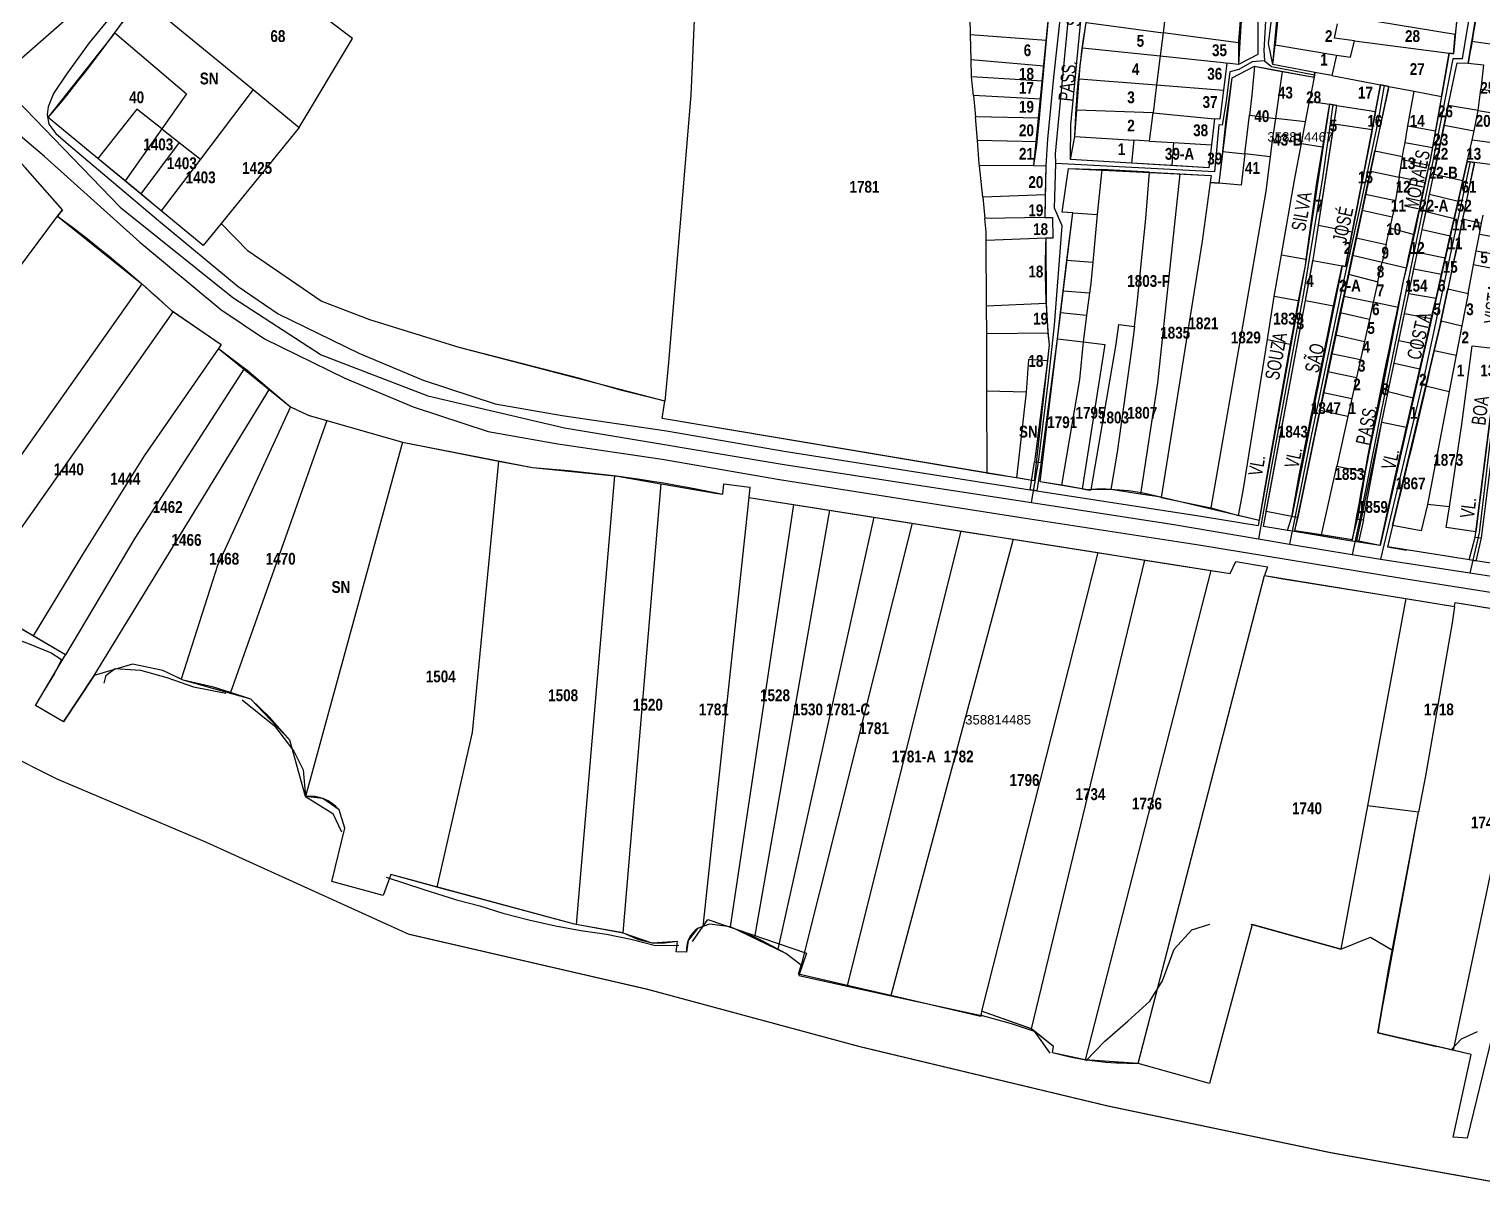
# Model space of a CAD drawing. Extents: x 199665 to 201826, y 4836581 to 4838476.
# Drawn here: x 200700.2 to 201009, y 4836650.4 to 4836898.7 of the extents above; entities that cross this region are included whole.
import ezdxf
from ezdxf.enums import TextEntityAlignment as Align

# ---------------------------------------------------------------- set-up
doc = ezdxf.new("R2010")
doc.units = 0
doc.header["$LTSCALE"] = 1.5
doc.header["$MEASUREMENT"] = 0
for name, color, linetype in [('CD-MALHA-LOTES', 40, 'CONTINUOUS'), ('CD_TXT_QUADRA', 7, 'CONTINUOUS'), ('HD-CURSO-PERENE', 170, 'CONTINUOUS'), ('LM-LIM-SETOR-FISCAL', 7, 'CONTINUOUS'), ('RU-QUADRAS', 6, 'CONTINUOUS'), ('SV-EIXO-RUA-N-PAV', 6, 'CONTINUOUS'), ('SV-EIXO-RUA-PAV', 20, 'CONTINUOUS'), ('SV-ESTIVAS', 7, 'CONTINUOUS'), ('SV-RUA-NAO-PAV-S-GUIA-C-GUIA', 7, 'CONTINUOUS'), ('SV-RUA-PAVIM-S-GUIA-C-GUIA', 7, 'CONTINUOUS'), ('SV-TXT-RUA-N-PAV-S-GUIA-C-GUIA', 7, 'CONTINUOUS'), ('Th_NmrPort', 1, 'CONTINUOUS')]:
    doc.layers.add(name, color=color, linetype=linetype)
doc.styles.add('ARIAL', font='ARIAL.TTF')
doc.styles.add('MONOTXT', font='ARIAL.TTF', dxfattribs={"height": 0.2})
doc.styles.get("Standard").update_dxf_attribs({"font": 'swisscbo.ttf'})
doc.linetypes.add('Limite', pattern='A,20,-3,[130,ltypeshp.shx,S=6.35,R=0,X=0,Y=0],-3,20', length=46)

msp = doc.modelspace()

# ---------------------------------------------------------------- linework, layer by layer
at = {"layer": 'CD-MALHA-LOTES', "linetype": 'Continuous'}
for p, q in [((200842.29, 4836920.42), (200840.7, 4836884.64)), ((200768.88, 4836896.67), (200746.23, 4836913.93)), ((200718.37, 4836897.88), (200723.74, 4836905.4)), ((200725.09, 4836904.38), (200747.73, 4836885.83)), ((200900.15, 4836897.46), (200899.97, 4836904.79)), ((200941.84, 4836904.42), (200941.03, 4836897.9)), ((200916.75, 4836902.35), (200916.19, 4836896.28)), ((200957.55, 4836902.36), (200957.05, 4836896.12)), ((200965.44, 4836901.03), (200964.81, 4836895.36)), ((201003.41, 4836900.75), (201003.09, 4836897.51)), ((201006.64, 4836896.07), (201007.41, 4836900.67)), ((200717.94, 4836897.28), (200718.37, 4836897.88)), ((200718.37, 4836897.88), (200733.57, 4836884.97)), ((200923.94, 4836894.7), (200924.7, 4836900.09)), ((200924.7, 4836900.09), (200941.03, 4836897.9)), ((200941.03, 4836897.9), (200940.41, 4836892.98)), ((200957.05, 4836895.76), (200941.03, 4836897.9)), ((200977.42, 4836896.73), (200978.06, 4836899.84)), ((201003.09, 4836897.51), (200986.65, 4836900.26)), ((200704.25, 4836879.91), (200717.94, 4836897.28)), ((200757.53, 4836877.8), (200768.88, 4836896.67)), ((200916.19, 4836896.28), (200900.15, 4836897.46)), ((200900.27, 4836892.15), (200900.15, 4836897.46)), ((200916.19, 4836896.28), (200915.69, 4836890.82)), ((200923.4, 4836890.91), (200923.94, 4836894.7)), ((200923.94, 4836894.7), (200940.41, 4836892.98)), ((200957.05, 4836895.76), (200957.04, 4836891.17)), ((200957.05, 4836896.12), (200957.05, 4836895.76)), ((200964.34, 4836891.2), (200964.81, 4836895.36)), ((200964.81, 4836895.36), (200977.85, 4836893.19)), ((200981.68, 4836896.18), (200977.42, 4836896.73)), ((200980.81, 4836892.7), (200981.68, 4836896.18)), ((200981.68, 4836896.18), (201001.77, 4836893.57)), ((201002.69, 4836893.45), (201003.09, 4836897.51)), ((201006.64, 4836896.07), (201005.86, 4836891.44)), ((201011.89, 4836895.28), (201006.64, 4836896.07)), ((200915.69, 4836890.82), (200900.27, 4836892.15)), ((200900.36, 4836888.55), (200900.27, 4836892.15)), ((200940.41, 4836892.98), (200939.64, 4836886.82)), ((200940.41, 4836892.98), (200953.77, 4836891.59)), ((200953.77, 4836891.59), (200954.58, 4836891.48)), ((200954.58, 4836891.48), (200953.9, 4836885.71)), ((200957.04, 4836891.17), (200954.58, 4836891.48)), ((200977.85, 4836893.19), (200976.89, 4836888.81)), ((200977.85, 4836893.19), (200980.81, 4836892.7)), ((201000.3, 4836885.07), (201001.77, 4836893.57)), ((201001.61, 4836882.48), (201003.52, 4836891.55)), ((201001.77, 4836893.57), (201002.69, 4836893.45)), ((201003.52, 4836891.55), (201005.86, 4836891.44)), ((201005.86, 4836891.44), (201009.07, 4836891.07)), ((200915.4, 4836887.6), (200900.36, 4836888.55)), ((200900.75, 4836884.6), (200900.36, 4836888.55)), ((200915.69, 4836890.82), (200915.4, 4836887.6)), ((200923.19, 4836888.11), (200923.4, 4836890.91)), ((200954.46, 4836879.44), (200955.71, 4836888.34)), ((200955.71, 4836888.34), (200960.48, 4836890.8)), ((200960.48, 4836890.8), (200959.9, 4836884.66)), ((200960.48, 4836890.8), (200964.31, 4836890.05)), ((200964.31, 4836890.05), (200966.32, 4836889.69)), ((200973.3, 4836889.49), (200964.34, 4836891.2)), ((200966.32, 4836889.69), (200964.9, 4836879.73)), ((200966.32, 4836889.69), (200973.11, 4836888.49)), ((200973.11, 4836888.49), (200972.14, 4836883.42)), ((200973.3, 4836889.49), (200973.11, 4836888.49)), ((200976.89, 4836888.81), (200973.3, 4836889.49)), ((200976.89, 4836888.81), (200987.21, 4836886.84)), ((201009.07, 4836891.07), (201008.49, 4836885.9)), ((200747.73, 4836885.83), (200736.56, 4836871.08)), ((200747.73, 4836885.83), (200757.53, 4836877.8)), ((200915.4, 4836887.6), (200915.05, 4836883.84)), ((200922.7, 4836881.45), (200923.19, 4836888.11)), ((200923.19, 4836888.11), (200939.64, 4836886.82)), ((200939.64, 4836886.82), (200938.9, 4836880.9)), ((200939.64, 4836886.82), (200953.9, 4836885.71)), ((200953.9, 4836885.71), (200953.11, 4836879.56)), ((200988.95, 4836886.51), (200986, 4836872.84)), ((200986.17, 4836881.18), (200987.21, 4836886.84)), ((200987.21, 4836886.84), (200988.95, 4836886.51)), ((200988.95, 4836886.51), (200994.34, 4836885.48)), ((200993.05, 4836878.13), (200994.34, 4836885.48)), ((200994.34, 4836885.48), (201000.18, 4836884.36)), ((201007.97, 4836881.39), (201008.49, 4836885.9)), ((201008.49, 4836885.9), (201044.9, 4836881.24)), ((200733.57, 4836884.97), (200728.34, 4836877.53)), ((200840.7, 4836884.64), (200835.98, 4836827.85)), ((200915.05, 4836883.84), (200900.75, 4836884.6)), ((200900.75, 4836884.6), (200901.19, 4836880.08)), ((200915.05, 4836883.84), (200914.68, 4836879.8)), ((200959.9, 4836884.66), (200959.39, 4836880.38)), ((200971.29, 4836878.97), (200972.14, 4836883.42)), ((200972.14, 4836883.42), (200976.37, 4836882.74)), ((200976.37, 4836882.74), (200976.19, 4836881.72)), ((200976.37, 4836882.74), (200977.94, 4836882.49)), ((200977.34, 4836878.57), (200977.94, 4836882.49)), ((200977.94, 4836882.49), (200986.17, 4836881.18)), ((201000.18, 4836884.36), (200999.33, 4836879.35)), ((201000.18, 4836884.36), (201000.3, 4836885.07)), ((201001.61, 4836882.48), (201000.75, 4836878.32)), ((201007.97, 4836881.39), (201001.61, 4836882.48)), ((200714.8, 4836871.2), (200704.25, 4836879.91)), ((200723.03, 4836881.69), (200714.8, 4836871.2)), ((200728.34, 4836877.53), (200723.03, 4836881.69)), ((200914.68, 4836879.8), (200901.19, 4836880.08)), ((200901.59, 4836875.01), (200901.19, 4836880.08)), ((200914.68, 4836879.8), (200914.22, 4836874.75)), ((200922.29, 4836875.86), (200922.7, 4836881.45)), ((200938.9, 4836880.9), (200922.7, 4836881.45)), ((200938.15, 4836874.89), (200938.9, 4836880.9)), ((200938.9, 4836880.9), (200951.97, 4836879.64)), ((200951.97, 4836879.64), (200951.31, 4836874.08)), ((200953.11, 4836879.56), (200951.97, 4836879.64)), ((200953.72, 4836872.73), (200954.46, 4836879.44)), ((200958.41, 4836872.17), (200959.39, 4836880.38)), ((200959.39, 4836880.38), (200964.9, 4836879.73)), ((200964.9, 4836879.73), (200964.22, 4836875.01)), ((200971.29, 4836878.97), (200964.9, 4836879.73)), ((200976.19, 4836881.72), (200974.86, 4836873.69)), ((200986.17, 4836881.18), (200985.47, 4836877.34)), ((200999.33, 4836879.35), (200998.91, 4836877.09)), ((201007.09, 4836877.08), (201007.97, 4836881.39)), ((201007.97, 4836881.39), (201042.25, 4836875.93)), ((200728.34, 4836877.53), (200720.54, 4836866.46)), ((200728.34, 4836877.53), (200732.05, 4836874.61)), ((200757.53, 4836877.8), (200740.97, 4836857.41)), ((200970.42, 4836874.38), (200971.29, 4836878.97)), ((200974.02, 4836857), (200977.34, 4836878.57)), ((200977.34, 4836878.57), (200985.47, 4836877.34)), ((200985.38, 4836876.82), (200981.2, 4836855.59)), ((200985.47, 4836877.34), (200985.38, 4836876.82)), ((200992.42, 4836874.59), (200993.05, 4836878.13)), ((200993.05, 4836878.13), (200998.91, 4836877.09)), ((200998.91, 4836877.09), (200998.24, 4836873.57)), ((201000.75, 4836878.32), (200998.54, 4836867.9)), ((201000.75, 4836878.32), (201007.09, 4836877.08)), ((201006.69, 4836875.1), (201007.09, 4836877.08)), ((200732.05, 4836874.61), (200723.9, 4836863.69)), ((200732.05, 4836874.61), (200736.56, 4836871.08)), ((200914.22, 4836874.75), (200901.59, 4836875.01)), ((200901.97, 4836870.09), (200901.59, 4836875.01)), ((200914.15, 4836874.02), (200913.53, 4836869.73)), ((200914.22, 4836874.75), (200914.15, 4836874.02)), ((200921.4, 4836870.97), (200922.29, 4836875.86)), ((200922.29, 4836875.86), (200934.83, 4836875.09)), ((200934.83, 4836875.09), (200934.35, 4836870.22)), ((200938.15, 4836874.89), (200934.83, 4836875.09)), ((200938.15, 4836874.89), (200943.27, 4836874.58)), ((200943.27, 4836874.58), (200942.88, 4836869.72)), ((200943.27, 4836874.58), (200951.31, 4836874.08)), ((200951.31, 4836874.08), (200950.73, 4836869.26)), ((200964.22, 4836875.01), (200963.78, 4836871.53)), ((200968.94, 4836866.62), (200970.42, 4836874.38)), ((200970.42, 4836874.38), (200974.86, 4836873.69)), ((200974.86, 4836873.69), (200973.6, 4836866.1)), ((200991.91, 4836871.65), (200992.12, 4836872.88)), ((200992.12, 4836872.88), (200992.42, 4836874.59)), ((200992.42, 4836874.59), (200998.24, 4836873.57)), ((200998.24, 4836873.57), (200997.66, 4836870.51)), ((201005.64, 4836870.54), (201006.69, 4836875.1)), ((201043.16, 4836870.17), (201006.69, 4836875.1)), ((200720.54, 4836866.46), (200714.8, 4836871.2)), ((200736.56, 4836871.08), (200728.24, 4836860.11)), ((200902.02, 4836869.63), (200901.97, 4836870.09)), ((200934.35, 4836870.22), (200921.4, 4836870.97)), ((200942.88, 4836869.72), (200934.35, 4836870.22)), ((200953.17, 4836867.77), (200953.72, 4836872.73)), ((200953.72, 4836872.73), (200958.41, 4836872.17)), ((200958.41, 4836872.17), (200957.62, 4836865.51)), ((200963.78, 4836871.53), (200958.41, 4836872.17)), ((200963.78, 4836871.53), (200962.85, 4836864.28)), ((200985.07, 4836868.51), (200986, 4836872.84)), ((200986, 4836872.84), (200991.91, 4836871.65)), ((200991.18, 4836867.21), (200991.81, 4836871.01)), ((200991.81, 4836871.01), (200991.91, 4836871.65)), ((200991.81, 4836871.01), (200997.51, 4836869.79)), ((200997.51, 4836869.79), (200996.7, 4836866.05)), ((200997.66, 4836870.51), (200997.51, 4836869.79)), ((201007.18, 4836870.34), (201004.66, 4836858.4)), ((201004.72, 4836866.52), (201005.64, 4836870.54)), ((201007.18, 4836870.34), (201005.64, 4836870.54)), ((201011.09, 4836869.84), (201007.18, 4836870.34)), ((200707.27, 4836860.34), (200699.31, 4836869.31)), ((200913.53, 4836869.73), (200902.02, 4836869.63)), ((200902.74, 4836862.99), (200902.02, 4836869.63)), ((200913.53, 4836869.73), (200916.11, 4836869.66)), ((200916.11, 4836869.66), (200916.01, 4836863.51)), ((200919.63, 4836859.82), (200920.96, 4836869.05)), ((200920.96, 4836869.05), (200927.99, 4836868.84)), ((200927.99, 4836868.84), (200927.01, 4836859.31)), ((200938.17, 4836868.29), (200927.99, 4836868.84)), ((200937.36, 4836858.46), (200938.17, 4836868.29)), ((200938.17, 4836868.29), (200944.59, 4836867.95)), ((200944.59, 4836867.95), (200939.87, 4836823.55)), ((200950.73, 4836869.26), (200942.88, 4836869.72)), ((200944.59, 4836867.95), (200951.27, 4836867.59)), ((200951.27, 4836867.59), (200951.06, 4836866.12)), ((200952.95, 4836865.94), (200953.17, 4836867.77)), ((200984.04, 4836863.64), (200985.07, 4836868.51)), ((200985.07, 4836868.51), (200991.18, 4836867.21)), ((200991.18, 4836867.21), (200990.37, 4836862.28)), ((200996.7, 4836866.05), (200991.18, 4836867.21)), ((200997.65, 4836863.63), (200998.54, 4836867.9)), ((200998.54, 4836867.9), (201004.72, 4836866.52)), ((200723.9, 4836863.69), (200720.54, 4836866.46)), ((200728.24, 4836860.11), (200723.9, 4836863.69)), ((200951.06, 4836866.12), (200949.3, 4836853.66)), ((200952.95, 4836865.94), (200951.06, 4836866.12)), ((200957.62, 4836865.51), (200952.95, 4836865.94)), ((200962.85, 4836864.28), (200957.57, 4836833.54)), ((200966.18, 4836850.73), (200968.94, 4836866.62)), ((200973.6, 4836866.1), (200971.36, 4836849.84)), ((200983.3, 4836860.19), (200984.04, 4836863.64)), ((200984.04, 4836863.64), (200990.37, 4836862.28)), ((200995.2, 4836859.07), (200996.7, 4836866.05)), ((200996.88, 4836859.98), (200997.65, 4836863.63)), ((200997.65, 4836863.63), (201003.72, 4836862.13)), ((201004.72, 4836866.52), (201003.72, 4836862.13)), ((200916.01, 4836863.51), (200902.74, 4836862.99)), ((200902.74, 4836862.99), (200903.2, 4836858.45)), ((200916.01, 4836863.51), (200915.93, 4836858.7)), ((200990.37, 4836862.28), (200989.99, 4836859.96)), ((201003.72, 4836862.13), (201002.88, 4836858.46)), ((200656, 4836791.83), (200706.22, 4836858.95)), ((200706.22, 4836858.95), (200707.27, 4836860.34)), ((200706.22, 4836858.95), (200724.12, 4836844.59)), ((200737.16, 4836852.74), (200728.24, 4836860.11)), ((200915.93, 4836858.7), (200903.2, 4836858.45)), ((200903.49, 4836855.66), (200903.2, 4836858.45)), ((200915.93, 4836858.7), (200917.53, 4836858.66)), ((200917.53, 4836858.66), (200917.61, 4836854.28)), ((200921.84, 4836859.67), (200919.63, 4836859.82)), ((200920.62, 4836849.6), (200921.84, 4836859.67)), ((200921.84, 4836859.67), (200927.01, 4836859.31)), ((200927.01, 4836859.31), (200926.08, 4836849.2)), ((200935.54, 4836840.39), (200937.36, 4836858.46)), ((200982.06, 4836854.38), (200983.3, 4836860.19)), ((200989.72, 4836858.75), (200983.3, 4836860.19)), ((200989.72, 4836858.75), (200989.2, 4836856.46)), ((200989.99, 4836859.96), (200989.72, 4836858.75)), ((200994.49, 4836855.55), (200995.2, 4836859.07)), ((200996.07, 4836856.16), (200996.88, 4836859.98)), ((200996.88, 4836859.98), (201002.88, 4836858.46)), ((201004.66, 4836858.4), (201001.52, 4836843.5)), ((201002.88, 4836858.46), (201002.04, 4836854.81)), ((201004.66, 4836858.4), (201008.7, 4836857.47)), ((201008.25, 4836855.15), (201008.7, 4836857.47)), ((201008.7, 4836857.47), (201009.03, 4836859.19)), ((200740.97, 4836857.41), (200737.16, 4836852.74)), ((200746.7, 4836851.53), (200740.97, 4836857.41)), ((200903.49, 4836853.8), (200903.49, 4836855.66)), ((200972.96, 4836850.1), (200974.02, 4836857)), ((200981.2, 4836855.59), (200974.02, 4836857)), ((200981.2, 4836855.59), (200979.77, 4836848.29)), ((200981.27, 4836850.69), (200982.06, 4836854.38)), ((200982.06, 4836854.38), (200988.43, 4836852.96)), ((200988.43, 4836852.96), (200989.2, 4836856.46)), ((200989.2, 4836856.46), (200994.39, 4836855.09)), ((200994.39, 4836855.09), (200992.71, 4836847.97)), ((200994.39, 4836855.09), (200994.49, 4836855.55)), ((200995.06, 4836851.34), (200996.07, 4836856.16)), ((200996.07, 4836856.16), (201002.04, 4836854.81)), ((201002.04, 4836854.81), (201000.97, 4836850.14)), ((201007.56, 4836851.57), (201008.25, 4836855.15)), ((201008.25, 4836855.15), (201015.74, 4836853.84)), ((200762.21, 4836840.93), (200746.7, 4836851.53)), ((200916.13, 4836854.27), (200903.49, 4836853.8)), ((200903.55, 4836839.85), (200903.49, 4836853.8)), ((200917.61, 4836854.28), (200916.13, 4836854.27)), ((200916.13, 4836854.27), (200916.16, 4836840.65)), ((200949.3, 4836853.66), (200940.6, 4836799.23)), ((200988.43, 4836852.96), (200987.59, 4836849.21)), ((200994.31, 4836847.77), (200995.06, 4836851.34)), ((200995.06, 4836851.34), (201000.97, 4836850.14)), ((201007, 4836848.65), (201007.56, 4836851.57)), ((201007.56, 4836851.57), (201015.08, 4836850.23)), ((200919.84, 4836843.13), (200920.62, 4836849.6)), ((200920.62, 4836849.6), (200926.08, 4836849.2)), ((200926.08, 4836849.2), (200925.67, 4836844.65)), ((200964.64, 4836841.9), (200966.18, 4836850.73)), ((200966.18, 4836850.73), (200971.36, 4836849.84)), ((200971.18, 4836848.48), (200969.75, 4836840.98)), ((200971.36, 4836849.84), (200971.18, 4836848.48)), ((200971.28, 4836841.07), (200972.86, 4836849.57)), ((200972.86, 4836849.57), (200972.96, 4836850.1)), ((200972.86, 4836849.57), (200979.05, 4836848.43)), ((200979.05, 4836848.43), (200977.26, 4836839.94)), ((200979.77, 4836848.29), (200979.05, 4836848.43)), ((200980.4, 4836846.61), (200981.27, 4836850.69)), ((200981.27, 4836850.69), (200987.59, 4836849.21)), ((200986.66, 4836845.04), (200987.59, 4836849.21)), ((200987.59, 4836849.21), (200992.71, 4836847.97)), ((201000.97, 4836850.14), (201000.17, 4836846.63)), ((201005.82, 4836842.56), (201007, 4836848.65)), ((201014.51, 4836847.12), (201007, 4836848.65)), ((200980.04, 4836844.93), (200980.4, 4836846.61)), ((200980.4, 4836846.61), (200986.66, 4836845.04)), ((200992.71, 4836847.97), (200991.91, 4836844.59)), ((200993.21, 4836842.55), (200994.31, 4836847.77)), ((200994.31, 4836847.77), (201000.17, 4836846.63)), ((201000.17, 4836846.63), (200999.01, 4836841.55)), ((200724.12, 4836844.59), (200674.07, 4836773.66)), ((200724.12, 4836844.59), (200730.39, 4836838.95)), ((200919.27, 4836838.47), (200919.84, 4836843.13)), ((200919.84, 4836843.13), (200925.41, 4836842.68)), ((200925.41, 4836842.68), (200924.79, 4836837.94)), ((200925.67, 4836844.65), (200925.41, 4836842.68)), ((200979.42, 4836841.98), (200980.04, 4836844.93)), ((200986.66, 4836845.04), (200985.68, 4836840.67)), ((200991.91, 4836844.59), (200990.94, 4836839.56)), ((200992.33, 4836838.32), (200993.21, 4836842.55)), ((200993.21, 4836842.55), (200999.01, 4836841.55)), ((201000.13, 4836836.91), (201001.52, 4836843.5)), ((201001.52, 4836843.5), (201005.82, 4836842.56)), ((201005.82, 4836842.56), (201004.49, 4836835.69)), ((200730.39, 4836838.95), (200730.75, 4836838.7)), ((200772.51, 4836836.93), (200762.21, 4836840.93)), ((200916.17, 4836840.4), (200903.55, 4836839.85)), ((200903.57, 4836833.98), (200903.55, 4836839.85)), ((200916.16, 4836840.65), (200916.17, 4836840.4)), ((200916.17, 4836840.4), (200916.53, 4836834.24)), ((200934.93, 4836835.56), (200935.54, 4836840.39)), ((200962.93, 4836796.23), (200971.28, 4836841.07)), ((200963.19, 4836832.8), (200964.64, 4836841.9)), ((200969.75, 4836840.98), (200964.64, 4836841.9)), ((200969.75, 4836840.98), (200969, 4836837.02)), ((200971.28, 4836841.07), (200977.26, 4836839.94)), ((200977.26, 4836839.94), (200976.36, 4836835.7)), ((200978.68, 4836838.48), (200979.42, 4836841.98)), ((200979.42, 4836841.98), (200985.68, 4836840.67)), ((200985.68, 4836840.67), (200984.87, 4836837.05)), ((200990.94, 4836839.56), (200985.68, 4836840.67)), ((200987.54, 4836822.05), (200990.94, 4836839.56)), ((200999.01, 4836841.55), (200998.01, 4836837.21)), ((200730.75, 4836838.7), (200687.75, 4836777.58)), ((200730.75, 4836838.7), (200740.96, 4836831.7)), ((200791.55, 4836831.09), (200772.51, 4836836.93)), ((200918.59, 4836832.88), (200919.27, 4836838.47)), ((200919.27, 4836838.47), (200924.79, 4836837.94)), ((200924.79, 4836837.94), (200924.27, 4836833.93)), ((200931.09, 4836831.75), (200931.6, 4836835.96)), ((200931.6, 4836835.96), (200934.93, 4836835.56)), ((200969, 4836837.02), (200968.06, 4836831.77)), ((200977.67, 4836833.74), (200978.68, 4836838.48)), ((200978.68, 4836838.48), (200984.87, 4836837.05)), ((200984.87, 4836837.05), (200983.82, 4836832.35)), ((200991.12, 4836832.58), (200992.33, 4836838.32)), ((200992.33, 4836838.32), (200998.01, 4836837.21)), ((200998.01, 4836837.21), (200996.69, 4836831.44)), ((200998.6, 4836830.43), (201000.09, 4836836.72)), ((201000.09, 4836836.72), (201000.13, 4836836.91)), ((201000.09, 4836836.72), (201004.49, 4836835.69)), ((200916.54, 4836834.13), (200903.57, 4836833.98)), ((200903.61, 4836821.76), (200903.57, 4836833.98)), ((200914.92, 4836802.56), (200918.59, 4836832.88)), ((200916.53, 4836834.24), (200916.54, 4836834.13)), ((200916.54, 4836834.13), (200916.84, 4836831.65)), ((200918.59, 4836832.88), (200924.09, 4836832.25)), ((200924.27, 4836833.93), (200924.09, 4836832.25)), ((200934.93, 4836835.56), (200934.37, 4836831.15)), ((200957.57, 4836833.54), (200951.2, 4836796.98)), ((200958.04, 4836800.64), (200963.19, 4836832.8)), ((200963.19, 4836832.8), (200968.06, 4836831.77)), ((200976.36, 4836835.7), (200970.04, 4836804.25)), ((200976.83, 4836829.77), (200977.67, 4836833.74)), ((200977.67, 4836833.74), (200983.82, 4836832.35)), ((201004.49, 4836835.69), (201003.29, 4836829.43)), ((200740.38, 4836830.87), (200724.64, 4836808.08)), ((200740.96, 4836831.7), (200740.38, 4836830.87)), ((200740.38, 4836830.87), (200745.95, 4836826.7)), ((200817.18, 4836824.48), (200791.55, 4836831.09)), ((200916.84, 4836831.65), (200916.46, 4836828.2)), ((200924.09, 4836832.25), (200923.25, 4836824.27)), ((200928.64, 4836831.73), (200923.82, 4836801.08)), ((200924.09, 4836832.25), (200928.64, 4836831.73)), ((200925.78, 4836800.87), (200931.09, 4836831.75)), ((200934.37, 4836831.15), (200931.25, 4836808.82)), ((200968.06, 4836831.77), (200963.31, 4836805.06)), ((200976.03, 4836825.98), (200976.83, 4836829.77)), ((200976.83, 4836829.77), (200982.97, 4836828.51)), ((200983.82, 4836832.35), (200982.97, 4836828.51)), ((200990.1, 4836827.73), (200991.12, 4836832.58)), ((200991.12, 4836832.58), (200996.69, 4836831.44)), ((200996.69, 4836831.44), (200995.57, 4836826.53)), ((200996.81, 4836822.92), (200998.6, 4836830.43)), ((200998.6, 4836830.43), (201003.29, 4836829.43)), ((201004.47, 4836814.75), (201006.7, 4836831.39)), ((201006.7, 4836831.39), (201012.35, 4836830.76)), ((201012.33, 4836830.6), (201007.49, 4836791.94)), ((200745.95, 4836826.7), (200722.61, 4836790.6)), ((200745.95, 4836826.7), (200746.43, 4836826.34)), ((200835.98, 4836827.85), (200835.19, 4836819.66)), ((200912.47, 4836828.49), (200911.93, 4836821.57)), ((200916.46, 4836828.2), (200912.47, 4836828.49)), ((200916.46, 4836828.2), (200913.64, 4836802.77)), ((200982.97, 4836828.51), (200982.11, 4836824.68)), ((200988.83, 4836821.72), (200990.1, 4836827.73)), ((200990.1, 4836827.73), (200995.57, 4836826.53)), ((201003.29, 4836829.43), (201001.79, 4836821.69)), ((200746.43, 4836826.34), (200751.25, 4836822.23)), ((200826.08, 4836821.91), (200817.18, 4836824.48)), ((200923.25, 4836824.27), (200919.47, 4836801.81)), ((200939.87, 4836823.55), (200936.23, 4836799.93)), ((200975.09, 4836821.48), (200975.5, 4836823.48)), ((200975.5, 4836823.48), (200976.03, 4836825.98)), ((200976.03, 4836825.98), (200982.11, 4836824.68)), ((200982.11, 4836824.68), (200981.13, 4836820.26)), ((200995.57, 4836826.53), (200994.15, 4836820.35)), ((200714, 4836761.43), (200751.25, 4836822.23)), ((200751.25, 4836822.23), (200755.69, 4836818.46)), ((200835.19, 4836819.66), (200826.08, 4836821.91)), ((200911.93, 4836821.57), (200903.61, 4836821.76)), ((200903.67, 4836804.38), (200903.61, 4836821.76)), ((200911.93, 4836821.57), (200909.89, 4836803.39)), ((200974.31, 4836817.69), (200975.09, 4836821.48)), ((200975.09, 4836821.48), (200981.13, 4836820.26)), ((200985.06, 4836810.41), (200987.54, 4836822.05)), ((200987.47, 4836815.24), (200988.83, 4836821.72)), ((200988.83, 4836821.72), (200994.15, 4836820.35)), ((200989.78, 4836793.26), (200996.81, 4836822.92)), ((200996.81, 4836822.92), (201001.79, 4836821.69)), ((201001.79, 4836821.69), (200997.17, 4836797.75)), ((200755.69, 4836818.46), (200740.19, 4836784.78)), ((200755.69, 4836818.46), (200759.47, 4836816.68)), ((200834.61, 4836816.01), (200835.19, 4836819.66)), ((200969.78, 4836795.7), (200974.31, 4836817.69)), ((200980.26, 4836816.38), (200974.31, 4836817.69)), ((200981.13, 4836820.26), (200980.26, 4836816.38)), ((200994.15, 4836820.35), (200992.72, 4836814.12)), ((200763.44, 4836815.54), (200742.92, 4836757.79)), ((200759.47, 4836816.68), (200763.44, 4836815.54)), ((200763.44, 4836815.54), (200779.47, 4836810.97)), ((200903.67, 4836804.38), (200834.61, 4836816.01)), ((200980.26, 4836816.38), (200977.92, 4836805.89)), ((200982.16, 4836789.98), (200987.47, 4836815.24)), ((200987.47, 4836815.24), (200992.72, 4836814.12)), ((201001.86, 4836797.22), (201004.47, 4836814.75)), ((200992.72, 4836814.12), (200990.33, 4836803.66)), ((200724.64, 4836808.08), (200711.48, 4836787.08)), ((200779.47, 4836810.97), (200758.9, 4836735.71)), ((200779.47, 4836810.97), (200799.89, 4836806.96)), ((200931.25, 4836808.82), (200929.93, 4836800.9)), ((200983.97, 4836804.68), (200985.06, 4836810.41)), ((200799.89, 4836806.96), (200794.29, 4836749.3)), ((200799.89, 4836806.96), (200807.12, 4836805.55)), ((200807.12, 4836805.55), (200824.53, 4836803.82)), ((200963.31, 4836805.06), (200961.43, 4836794.33)), ((200974.65, 4836791.27), (200977.92, 4836805.89)), ((200977.92, 4836805.89), (200983.97, 4836804.68)), ((200824.53, 4836803.82), (200816.4, 4836708.52)), ((200824.53, 4836803.82), (200825.13, 4836803.76)), ((200825.13, 4836803.76), (200834.36, 4836802.12)), ((200834.36, 4836802.12), (200826.27, 4836706.73)), ((200834.36, 4836802.12), (200834.86, 4836802.03)), ((200834.86, 4836802.03), (200845.96, 4836800.16)), ((200847.55, 4836799.92), (200847.74, 4836802.11)), ((200847.74, 4836802.11), (200853.24, 4836801.38)), ((200903.91, 4836804.34), (200903.67, 4836804.38)), ((200909.89, 4836803.39), (200903.91, 4836804.34)), ((200913.64, 4836802.77), (200909.89, 4836803.39)), ((200919.47, 4836801.81), (200914.92, 4836802.56)), ((200970.04, 4836804.25), (200968.41, 4836795.19)), ((200983.97, 4836804.68), (200981.2, 4836790.25)), ((200990.33, 4836803.66), (200987.17, 4836789.04)), ((200853.04, 4836799.22), (200843.28, 4836708.07)), ((200845.96, 4836800.16), (200847.55, 4836799.92)), ((200853.24, 4836801.38), (200853.04, 4836799.22)), ((200853.04, 4836799.22), (200862.56, 4836797.71)), ((200923.82, 4836801.08), (200919.47, 4836801.81)), ((200923.82, 4836801.08), (200925.08, 4836800.87)), ((200925.08, 4836800.87), (200925.78, 4836800.87)), ((200929.79, 4836800.92), (200925.78, 4836800.87)), ((200929.93, 4836800.9), (200929.79, 4836800.92)), ((200936.23, 4836799.93), (200929.93, 4836800.9)), ((200940.2, 4836799.32), (200936.23, 4836799.93)), ((200940.6, 4836799.23), (200940.2, 4836799.32)), ((200940.6, 4836799.23), (200951.2, 4836796.98)), ((200957.05, 4836795.37), (200958.04, 4836800.64)), ((200862.56, 4836797.71), (200849.05, 4836708.04)), ((200870.2, 4836796.5), (200854.24, 4836705.8)), ((200862.56, 4836797.71), (200870.2, 4836796.5)), ((200870.2, 4836796.5), (200879.57, 4836795.02)), ((200951.2, 4836796.98), (200951.93, 4836796.83)), ((200951.93, 4836796.83), (200957.05, 4836795.37)), ((200968.41, 4836795.19), (200962.93, 4836796.23)), ((200969.03, 4836792.14), (200969.78, 4836795.7)), ((200997.17, 4836797.75), (200995.82, 4836792.16)), ((201001.86, 4836797.22), (200997.17, 4836797.75)), ((201001.16, 4836792.83), (201001.86, 4836797.22)), ((200879.57, 4836795.02), (200859.17, 4836703.29)), ((200887.72, 4836793.73), (200864.15, 4836699.86)), ((200879.57, 4836795.02), (200887.72, 4836793.73)), ((200887.72, 4836793.73), (200898.09, 4836792.09)), ((200957.36, 4836795.28), (200957.05, 4836795.37)), ((200961.43, 4836794.33), (200957.36, 4836795.28)), ((200995.82, 4836792.16), (200989.78, 4836793.26)), ((201007.49, 4836791.94), (201001.16, 4836792.83)), ((200722.61, 4836790.6), (200707.91, 4836765.82)), ((200898.09, 4836792.09), (200873.94, 4836695.58)), ((200909.22, 4836790.33), (200883.2, 4836693.43)), ((200898.09, 4836792.09), (200909.22, 4836790.33)), ((200909.22, 4836790.33), (200927.16, 4836787.5)), ((200974.65, 4836791.27), (200969.03, 4836792.14)), ((200981.2, 4836790.25), (200974.65, 4836791.27)), ((200987.17, 4836789.04), (200982.16, 4836789.98)), ((200711.48, 4836787.08), (200701.02, 4836769.84)), ((200927.16, 4836787.5), (200902.49, 4836690.1)), ((200927.16, 4836787.5), (200937.13, 4836785.92)), ((200740.19, 4836784.78), (200732.5, 4836760.61)), ((200913.06, 4836686.38), (200937.13, 4836785.92)), ((200951.19, 4836783.7), (200924.49, 4836679.77)), ((200937.13, 4836785.92), (200951.19, 4836783.7)), ((200951.19, 4836783.7), (200955.3, 4836783.05)), ((200955.3, 4836783.05), (200956.47, 4836785.62)), ((200956.47, 4836785.62), (200963.19, 4836784.49)), ((200963.19, 4836784.49), (200962.6, 4836782.67)), ((200935.74, 4836679.02), (200962.6, 4836782.67)), ((200962.6, 4836782.67), (200966.55, 4836781.95)), ((200966.55, 4836781.95), (200992.61, 4836777.75)), ((200701.02, 4836769.84), (200687.75, 4836777.58)), ((200992.61, 4836777.75), (200984.44, 4836733.69)), ((200992.61, 4836777.75), (201002.92, 4836776.09)), ((201002.92, 4836776.09), (201002.4, 4836772.61)), ((201002.92, 4836776.09), (201003.05, 4836776.9)), ((201003.05, 4836776.9), (201021.97, 4836773.8)), ((201002.4, 4836772.61), (200996.75, 4836740.09)), ((201021.97, 4836773.8), (201002.67, 4836681.8)), ((200707.91, 4836765.82), (200701.02, 4836769.84)), ((200701.5, 4836755.01), (200707.91, 4836765.82)), ((200722.13, 4836763.78), (200714, 4836761.43)), ((200728.61, 4836762.48), (200722.13, 4836763.78)), ((200732.5, 4836760.61), (200728.61, 4836762.48)), ((200707.51, 4836751.56), (200714, 4836761.43)), ((200732.88, 4836760.42), (200732.5, 4836760.61)), ((200739.31, 4836758.92), (200732.88, 4836760.42)), ((200742.92, 4836757.79), (200739.31, 4836758.92)), ((200747.29, 4836756.41), (200742.92, 4836757.79)), ((200751.21, 4836752.55), (200747.29, 4836756.41)), ((200707.51, 4836751.56), (200701.5, 4836755.01)), ((200755.53, 4836747.64), (200751.21, 4836752.55)), ((200758.9, 4836735.71), (200755.53, 4836747.64)), ((200794.29, 4836749.3), (200786.77, 4836716.48)), ((200996.75, 4836740.09), (200995.31, 4836732.4)), ((200762.57, 4836735.26), (200758.9, 4836735.71)), ((200766, 4836732.89), (200762.57, 4836735.26)), ((200767.25, 4836728.99), (200766, 4836732.89)), ((200984.44, 4836733.69), (200978.82, 4836703.31)), ((200995.31, 4836732.4), (200984.44, 4836733.69)), ((200989.01, 4836699.23), (200995.31, 4836732.4)), ((200764.44, 4836717.67), (200767.25, 4836728.99)), ((200777, 4836719.12), (200775.39, 4836714.66)), ((200786.77, 4836716.48), (200777, 4836719.12)), ((200775.39, 4836714.66), (200764.44, 4836717.67)), ((200816.02, 4836708.59), (200786.77, 4836716.48)), ((200816.4, 4836708.52), (200816.02, 4836708.59)), ((200826.27, 4836706.73), (200816.4, 4836708.52)), ((200829.58, 4836705.29), (200826.27, 4836706.73)), ((200842.13, 4836707.64), (200840.15, 4836705.14)), ((200843.28, 4836708.07), (200842.13, 4836707.64)), ((200844.69, 4836708.59), (200843.28, 4836708.07)), ((200849.05, 4836708.04), (200844.69, 4836708.59)), ((200854.24, 4836705.8), (200849.05, 4836708.04)), ((200959.96, 4836708.54), (200950.86, 4836674.76)), ((200978.82, 4836703.31), (200959.96, 4836708.54)), ((200832.49, 4836704.53), (200829.58, 4836705.29)), ((200835.1, 4836704.53), (200832.49, 4836704.53)), ((200837.86, 4836704.93), (200835.1, 4836704.53)), ((200837.61, 4836702.73), (200837.86, 4836704.93)), ((200840.15, 4836705.14), (200839.82, 4836702.63)), ((200855.74, 4836705.14), (200854.24, 4836705.8)), ((200859.17, 4836703.29), (200855.74, 4836705.14)), ((200860.88, 4836702.36), (200859.17, 4836703.29)), ((200839.82, 4836702.63), (200837.61, 4836702.73)), ((200864.15, 4836699.86), (200860.88, 4836702.36)), ((200863.59, 4836697.99), (200864.15, 4836699.86)), ((200873.94, 4836695.58), (200863.59, 4836697.99)), ((200986.66, 4836685.48), (200989.01, 4836699.23)), ((200883.2, 4836693.43), (200873.94, 4836695.58)), ((200902.29, 4836688.99), (200883.2, 4836693.43)), ((200902.49, 4836690.1), (200902.29, 4836688.99)), ((200913.06, 4836686.38), (200902.49, 4836690.1)), ((200917.77, 4836682.64), (200913.06, 4836686.38)), ((201002.67, 4836681.8), (200986.66, 4836685.48)), ((201011.55, 4836687.54), (201005.64, 4836663.13)), ((200917.56, 4836681.28), (200917.77, 4836682.64)), ((201006.48, 4836680.92), (201002.67, 4836681.8)), ((200924.49, 4836679.77), (200917.56, 4836681.28)), ((200935.74, 4836679.02), (200924.49, 4836679.77)), ((200950.86, 4836674.76), (200935.74, 4836679.02)), ((201002.68, 4836663.33), (201006.48, 4836680.92)), ((201005.64, 4836663.13), (201002.68, 4836663.33))]:
    msp.add_line(p, q, dxfattribs=at)
msp.add_point((200900.36, 4836888.55), dxfattribs=at)
at = {"layer": 'HD-CURSO-PERENE'}
for points in [[(200684.5, 4836773.22), (200689.8, 4836772.77), (200694.66, 4836770.13), (200699.86, 4836768.24), (200704.85, 4836766.23), (200707.03, 4836764.78), (200705.59, 4836761.84), (200703.41, 4836758.37)], [(200716.08, 4836759.8), (200716.54, 4836761.46), (200718.47, 4836762.92), (200723.86, 4836762.52), (200729.44, 4836760.95), (200735.06, 4836758.99), (200741.97, 4836757.65)], [(200745.45, 4836756.26), (200752.26, 4836750.68), (200756.42, 4836745.36), (200758.4, 4836741.38), (200758.9, 4836735.71), (200764.68, 4836732.07), (200766.5, 4836728.19)], [(200776.03, 4836718.57), (200784.01, 4836715.97), (200790.93, 4836713.78), (200795.94, 4836712.47), (200800.78, 4836710.96), (200806.32, 4836709.54), (200811.96, 4836708.24), (200817.36, 4836707.27), (200822.81, 4836706.5), (200827.96, 4836705.43), (200833.22, 4836704.03), (200838.2, 4836704.13)], [(200841.06, 4836704.91), (200844.33, 4836709.6), (200865.29, 4836702.46), (200863.64, 4836697.7), (200882.89, 4836693.41), (200902.11, 4836689.26)], [(200924.62, 4836679.55), (200928.64, 4836683.75), (200933.51, 4836688), (200938.25, 4836692.2), (200940.9, 4836696.56), (200943.36, 4836703.25), (200947.13, 4836707.38), (200950.93, 4836708.59)], [(200959.69, 4836708.62), (200978.82, 4836703.31), (200985.12, 4836705.8), (200989.74, 4836703.08), (200989.01, 4836699.23), (200986.66, 4836685.48), (200999.13, 4836682.64)], [(200902.14, 4836689.31), (200908.74, 4836687.48), (200913.67, 4836685.83), (200916.97, 4836681.21)], [(201002.14, 4836681.84), (201004.43, 4836684.23), (201007.81, 4836685.76)]]:
    msp.add_lwpolyline(points, dxfattribs=at)
at = {"layer": 'LM-LIM-SETOR-FISCAL', "linetype": 'Limite', "ltscale": 0.1, "const_width": 0.25}
msp.add_lwpolyline([(200449.67, 4836849.24), (200502.54, 4836828.61), (200565.65, 4836803.37), (200616.47, 4836783.12), (200657.14, 4836764.16), (200705.95, 4836739.48), (200737.6, 4836726.07), (200780.77, 4836706.47), (200831.58, 4836694.74), (200876.65, 4836682.57), (200929.39, 4836669.95), (200976.72, 4836660.04), (201029.68, 4836650.57)], dxfattribs=at)
at = {"layer": 'RU-QUADRAS', "color": 6, "linetype": 'Continuous'}
msp.add_lwpolyline([(200921.4, 4836870.97), (200922.28, 4836875.86, -0.03321), (200924.7, 4836900.09), (200925.46, 4836916.54, 0.013895), (200934.66, 4836989.09), (200967.57, 4836985.89, -0.025962), (200958.43, 4836913.43), (200957.04, 4836891.17), (200954.58, 4836891.48), (200953.11, 4836879.56), (200951.97, 4836879.64), (200950.73, 4836869.26)], format="xyb", close=True, dxfattribs=at)
for points in [[(201014.19, 4836845.37), (201007.49, 4836791.94), (201001.16, 4836792.83), (201001.86, 4836797.22), (200997.17, 4836797.75), (200995.82, 4836792.16), (200989.78, 4836793.26, 0.012542), (201007.18, 4836870.34), (201005.64, 4836870.54), (200987.17, 4836789.04), (200982.16, 4836789.98), (201003.52, 4836891.55), (201005.86, 4836891.44, 0.022988), (201012.95, 4836941.46)], [(201003.73, 4836904.12), (201002.69, 4836893.45), (201001.77, 4836893.57), (200997.66, 4836870.51, 0.011852), (200981.2, 4836790.25), (200969.03, 4836792.14), (200988.95, 4836886.51), (200987.21, 4836886.84), (200979.77, 4836848.29), (200979.05, 4836848.43), (200968.41, 4836795.19), (200962.93, 4836796.23), (200972.96, 4836850.1), (200977.94, 4836882.49), (200976.37, 4836882.74), (200971.18, 4836848.48), (200961.43, 4836794.33), (200940.2, 4836799.32, 0.081741), (200925.08, 4836800.87), (200914.92, 4836802.56), (200921.84, 4836859.67), (200919.63, 4836859.82), (200920.96, 4836869.05), (200951.27, 4836867.59), (200951.06, 4836866.12), (200952.95, 4836865.94), (200955.71, 4836888.34), (200960.48, 4836890.8), (200973.11, 4836888.49), (200973.3, 4836889.49), (200964.34, 4836891.2), (200966.39, 4836913.67)], [(200916.77, 4836902.58), (200913.53, 4836869.73), (200916.11, 4836869.66), (200915.93, 4836858.7), (200917.53, 4836858.66), (200917.61, 4836854.28), (200916.13, 4836854.27, 0.036786), (200916.84, 4836831.65), (200913.64, 4836802.77), (200834.61, 4836816.01), (200835.19, 4836819.66), (200791.55, 4836831.09), (200772.51, 4836836.93), (200762.21, 4836840.93), (200746.7, 4836851.53), (200740.97, 4836857.41), (200737.16, 4836852.74), (200704.25, 4836879.91, 0.023613), (200723.74, 4836905.4)], [(200691.2, 4836878.46), (200707.27, 4836860.34), (200706.22, 4836858.95, -0.028232), (200730.39, 4836838.95), (200740.96, 4836831.7), (200740.38, 4836830.87), (200755.69, 4836818.46), (200759.47, 4836816.68), (200779.47, 4836810.97), (200807.12, 4836805.55, -0.035298), (200847.55, 4836799.92), (200847.74, 4836802.11), (200853.24, 4836801.38), (200853.04, 4836799.22), (200955.3, 4836783.05), (200956.47, 4836785.62), (200963.19, 4836784.49), (200962.6, 4836782.67), (201002.92, 4836776.09), (201003.05, 4836776.9), (201069.99, 4836765.92)], [(201011.55, 4836687.54), (201005.64, 4836663.13), (201002.68, 4836663.33), (201006.48, 4836680.92), (200986.66, 4836685.48), (200995.31, 4836732.4), (200984.44, 4836733.69), (200978.82, 4836703.31), (200959.96, 4836708.54), (200950.86, 4836674.76), (200935.74, 4836679.02, -0.074121), (200917.56, 4836681.28), (200917.77, 4836682.64), (200913.04, 4836686.39), (200902.49, 4836690.1), (200902.29, 4836688.99), (200863.59, 4836697.99), (200864.15, 4836699.86), (200860.88, 4836702.36), (200849.13, 4836708.01), (200844.69, 4836708.59), (200842.13, 4836707.64, 0.276284), (200839.82, 4836702.63), (200837.61, 4836702.73), (200837.86, 4836704.93), (200832.49, 4836704.53), (200826.36, 4836706.69), (200816.02, 4836708.59), (200777, 4836719.12), (200775.39, 4836714.66), (200764.44, 4836717.67), (200767.25, 4836728.99), (200766, 4836732.89, 0.24611), (200758.9, 4836735.71), (200755.53, 4836747.64), (200747.29, 4836756.41), (200732.88, 4836760.42), (200728.61, 4836762.48), (200722.13, 4836763.78), (200714, 4836761.43), (200707.51, 4836751.56), (200701.5, 4836755.01), (200707.91, 4836765.82), (200687.75, 4836777.58)]]:
    msp.add_lwpolyline(points, format="xyb", dxfattribs=at)
at = {"layer": 'SV-EIXO-RUA-N-PAV'}
for points in [[(201007.98, 4837070.41), (200998.91, 4837052.47), (200988.6, 4837031.03), (200981.8, 4837017.42), (200975, 4837003.61), (200972.32, 4836993), (200970.25, 4836973.62), (200967.37, 4836946.82), (200964.17, 4836914.35), (200962.99, 4836904.14), (200962.45, 4836894.13), (200962.54, 4836891.95), (200959.98, 4836891.77), (200957.09, 4836890.1), (200955.23, 4836889.62), (200954.33, 4836882.88), (200953.6, 4836878.3), (200952.89, 4836878.34), (200951.95, 4836868.4), (200918.27, 4836870.17)], [(200913.05, 4836798.13), (200914.57, 4836806.72), (200916.67, 4836824.14), (200918, 4836835.81), (200919.58, 4836856.92), (200918, 4836860.63), (200918.27, 4836870.17), (200918.2, 4836872.19), (200921.29, 4836904.87), (200926.03, 4836947.85), (200929.54, 4836977.95), (200931.39, 4836987.22), (200934.07, 4836989.49), (200937.58, 4836990.52), (200946.24, 4836990.73), (200961.29, 4836990.52), (200966.85, 4836991.14), (200972.32, 4836993), (200977.78, 4836994.23), (201004.17, 4836989.39), (201010.76, 4836988.15)], [(201011.79, 4836974.55), (201008.1, 4836942.23), (201005.25, 4836917.3), (201007.38, 4836917.13), (201007.38, 4836909.59), (201004.53, 4836892.38), (201002.56, 4836892.38), (200999.97, 4836878.91), (200998.08, 4836869.21), (200995.38, 4836856.36), (200987.34, 4836817.54), (200982.88, 4836795.01), (200981.17, 4836787.09)], [(200962.54, 4836891.95), (200964.07, 4836890.76), (200973.2, 4836888.96)], [(200987.98, 4836886.69), (200986.73, 4836879.36), (200982.93, 4836861.44), (200979.1, 4836843.91), (200972.48, 4836812.3), (200968.94, 4836794.55), (200967.87, 4836789.32)], [(200977.12, 4836882.62), (200974.86, 4836867.11), (200970.84, 4836842.59), (200963.95, 4836805.07), (200961.31, 4836790.43)], [(201006.23, 4836870.47), (200996.51, 4836825.03), (200987.18, 4836786.08)], [(201006.29, 4836783.17), (201008.21, 4836791.7), (201012.83, 4836830.51), (201015.17, 4836846.58), (201018.42, 4836864.8)]]:
    msp.add_lwpolyline(points, dxfattribs=at)
at = {"layer": 'SV-EIXO-RUA-PAV'}
for points in [[(201159.2, 4837462.13), (201146.46, 4837446.29), (201117.3, 4837410.58), (201079.81, 4837361.78), (201058.77, 4837334.7), (201021.79, 4837287.1), (200957.39, 4837208.64), (200950.97, 4837200.82), (200907.53, 4837147.85), (200902.14, 4837140.82), (200883.13, 4837116.02), (200879.04, 4837111.01), (200863.82, 4837092.41), (200841.79, 4837065.48), (200834.93, 4837057.1), (200781.37, 4836989.86), (200743.95, 4836943.57), (200710.56, 4836902.98), (200693.33, 4836887.91)], [(200460.12, 4837083.81), (200510.44, 4837039.41), (200565.37, 4836994.07), (200570.72, 4836989.38), (200596.5, 4836966.63), (200605.91, 4836958.54), (200655.83, 4836916.25), (200675.45, 4836901.43), (200693.33, 4836887.91), (200719.48, 4836860.88), (200743.46, 4836841.7), (200762.21, 4836829.49), (200784.88, 4836820.77), (200813.87, 4836814.01), (200860.96, 4836806.17), (200913.05, 4836798.13), (200942.92, 4836793.52), (200961.31, 4836790.43), (200967.87, 4836789.32), (200981.17, 4836787.09), (200987.18, 4836786.08), (201038.62, 4836778.26)]]:
    msp.add_lwpolyline(points, dxfattribs=at)
at = {"layer": 'SV-ESTIVAS'}
for points in [[(200912.79, 4836800.81), (200913.73, 4836806.81), (200915.14, 4836806.63), (200914.21, 4836800.59)], [(200968.41, 4836795.19), (200969.64, 4836795.03), (200968.88, 4836791.98), (200967.46, 4836792.21)], [(200982.34, 4836794.64), (200983.63, 4836794.47), (200982.53, 4836789.73), (200981.11, 4836789.96)], [(201007.32, 4836790.79), (201008.6, 4836790.62), (201007.48, 4836785.72), (201006.06, 4836785.94)]]:
    msp.add_lwpolyline(points, close=True, dxfattribs=at)
at = {"layer": 'SV-RUA-NAO-PAV-S-GUIA-C-GUIA'}
msp.add_lwpolyline([(200957.04, 4836891.17), (200954.58, 4836891.48), (200953.9, 4836885.71), (200953.11, 4836879.56), (200951.97, 4836879.64), (200950.73, 4836869.26), (200921.4, 4836870.97), (200921.45, 4836878.38), (200923.54, 4836900.5), (200926.28, 4836928.08), (200929.75, 4836963.88), (200932.07, 4836980.21), (200933.01, 4836985.14), (200933.92, 4836988.14), (200935.02, 4836988.99), (200937.47, 4836989), (200966.31, 4836989.3), (200968.59, 4836988.32), (200969.48, 4836987.34), (200969.6, 4836985.19), (200965.93, 4836949.24), (200963.68, 4836925.15), (200961.14, 4836903.87), (200961.13, 4836893.31)], close=True, dxfattribs=at)
for points in [[(200983.63, 4836794.47), (200987.47, 4836815.24), (200988.83, 4836821.72), (200990.1, 4836827.73), (200991.12, 4836832.58), (200992.33, 4836838.32), (200993.21, 4836842.55), (200994.31, 4836847.77), (200995.06, 4836851.34), (200996.07, 4836856.16), (200996.88, 4836859.98), (200997.65, 4836863.63), (200998.54, 4836867.9), (201000.75, 4836878.32), (201001.61, 4836882.48), (201003.52, 4836891.55), (201005.86, 4836891.44), (201006.64, 4836896.07), (201007.41, 4836900.67), (201008.13, 4836904.98), (201008.86, 4836909.38), (201009.55, 4836942.42)], [(200915.14, 4836806.63), (200918.59, 4836832.88), (200919.27, 4836838.47), (200919.84, 4836843.13), (200920.62, 4836849.6), (200921.84, 4836859.67), (200919.63, 4836859.82), (200920.96, 4836869.05), (200927.88, 4836868.84), (200927.99, 4836868.84), (200938.17, 4836868.29), (200944.59, 4836867.95), (200951.27, 4836867.59), (200951.06, 4836866.12), (200952.95, 4836865.94), (200953.17, 4836867.77), (200953.72, 4836872.73), (200954.46, 4836879.44), (200955.71, 4836888.34), (200960.48, 4836890.8), (200964.31, 4836890.05), (200966.32, 4836889.69), (200973.11, 4836888.49), (200973.3, 4836889.49), (200964.34, 4836891.2), (200963.44, 4836895.65), (200968.47, 4836935.39)], [(200921.98, 4836927.19), (200917.73, 4836888.49), (200916.46, 4836875.32), (200916.11, 4836869.66), (200916.01, 4836863.51), (200915.93, 4836858.7), (200917.53, 4836858.66), (200917.61, 4836854.28), (200916.13, 4836854.27), (200916.17, 4836840.4), (200916.53, 4836834.24), (200916.84, 4836831.65), (200916.46, 4836828.2), (200913.73, 4836806.81)], [(201003.41, 4836900.75), (201003.09, 4836897.51), (201002.69, 4836893.45), (201001.77, 4836893.57), (201000.3, 4836885.07), (201000.18, 4836884.36), (200999.33, 4836879.35), (200998.91, 4836877.09), (200998.24, 4836873.57), (200997.66, 4836870.51), (200997.51, 4836869.79), (200996.7, 4836866.05), (200995.2, 4836859.07), (200994.49, 4836855.55), (200994.39, 4836855.09), (200992.71, 4836847.97), (200991.91, 4836844.59), (200990.94, 4836839.56), (200987.54, 4836822.05), (200985.06, 4836810.41), (200983.97, 4836804.68), (200982.34, 4836794.64)], [(200968.41, 4836795.19), (200970.04, 4836804.25), (200976.36, 4836835.7), (200977.26, 4836839.94), (200979.05, 4836848.43), (200979.77, 4836848.29), (200981.2, 4836855.59), (200985.38, 4836876.82), (200985.47, 4836877.34), (200986.17, 4836881.18), (200987.21, 4836886.84), (200988.95, 4836886.51), (200986, 4836872.84), (200985.07, 4836868.51), (200984.04, 4836863.64), (200983.3, 4836860.19), (200982.06, 4836854.38), (200981.27, 4836850.69), (200980.4, 4836846.61), (200980.04, 4836844.93), (200979.42, 4836841.98), (200978.68, 4836838.48), (200977.67, 4836833.74), (200976.83, 4836829.77), (200976.03, 4836825.98), (200975.5, 4836823.48), (200975.09, 4836821.48), (200974.31, 4836817.69), (200969.64, 4836795.03)], [(200962.35, 4836793.08), (200971.28, 4836841.07), (200972.86, 4836849.57), (200972.96, 4836850.1), (200974.02, 4836857), (200977.34, 4836878.57), (200977.94, 4836882.49), (200976.37, 4836882.74), (200976.19, 4836881.72), (200974.86, 4836873.69), (200973.6, 4836866.1), (200971.36, 4836849.84), (200971.18, 4836848.48), (200969.75, 4836840.98), (200969, 4836837.02), (200968.06, 4836831.77), (200963.31, 4836805.06), (200961.24, 4836793.26)], [(200987.17, 4836789.04), (200990.33, 4836803.66), (200992.72, 4836814.12), (200994.15, 4836820.35), (200995.57, 4836826.53), (200996.69, 4836831.44), (200998.01, 4836837.21), (200999.01, 4836841.55), (201000.17, 4836846.63), (201000.97, 4836850.14), (201002.04, 4836854.81), (201002.88, 4836858.46), (201003.72, 4836862.13), (201004.72, 4836866.52), (201005.64, 4836870.54), (201007.18, 4836870.34), (201004.66, 4836858.4), (201001.52, 4836843.5), (201000.13, 4836836.91), (201000.09, 4836836.72), (200998.6, 4836830.43), (200996.81, 4836822.92), (200988.7, 4836788.71)], [(201007.32, 4836790.79), (201012.33, 4836830.6), (201012.35, 4836830.76), (201014.19, 4836845.37), (201014.51, 4836847.12), (201015.08, 4836850.23), (201015.74, 4836853.84), (201016.48, 4836857.92), (201017.13, 4836861.49), (201017.73, 4836864.91), (201019.23, 4836864.67), (201016.54, 4836847.44), (201021.52, 4836846.93), (201026.19, 4836846.46), (201025.92, 4836844.29), (201015.64, 4836845.64), (201013.88, 4836832.65), (201013.61, 4836830.66), (201012.64, 4836822.48), (201008.6, 4836790.62)]]:
    msp.add_lwpolyline(points, dxfattribs=at)
at = {"layer": 'SV-RUA-PAVIM-S-GUIA-C-GUIA'}
for points in [[(200784.24, 4836984.3), (200749.41, 4836940.33), (200712.92, 4836895.78), (200708.13, 4836889.1), (200705.34, 4836885.03), (200704.22, 4836882.19), (200703.98, 4836880.46), (200704.34, 4836878.52), (200705.86, 4836876.53), (200708.52, 4836874.15)], [(200703.43, 4836871.63), (200698.29, 4836876), (200685.15, 4836887.41), (200671.4, 4836898.94), (200660.01, 4836909.1), (200644.33, 4836921.9), (200594.56, 4836964.56), (200572.47, 4836983.2)], [(200708.52, 4836874.15), (200727.67, 4836858.06), (200744.57, 4836843.99), (200753.06, 4836838.24), (200770.24, 4836829.89), (200783.87, 4836824.12), (200799.15, 4836819.11), (200813.41, 4836816.62), (200835.59, 4836813.35), (200860.52, 4836809.03), (200912.79, 4836800.81), (200914.21, 4836800.59), (200949.57, 4836795.16), (200961.24, 4836793.26)], [(200703.43, 4836871.63), (200723.7, 4836853.47), (200740.91, 4836839.14), (200750.2, 4836832.88), (200767.21, 4836824.53), (200781.74, 4836818.44), (200797.67, 4836813.21), (200812.45, 4836810.63), (200834.63, 4836807.36), (200859.53, 4836803.04), (200910.91, 4836794.96), (200948.62, 4836789.17), (200991.75, 4836782.06), (201035.7, 4836775.11), (201065.93, 4836769.39), (201098.98, 4836762.92), (201127, 4836758.09), (201146.44, 4836755.26), (201159.19, 4836753.52)], [(200987.17, 4836789.04), (200981.11, 4836789.96), (200968.88, 4836791.98), (200962.35, 4836793.08)], [(201033.79, 4836781.56), (200988.7, 4836788.71), (200992.71, 4836788.05)]]:
    msp.add_lwpolyline(points, dxfattribs=at)

# ---------------------------------------------------------------- texts
at = {"layer": 'CD_TXT_QUADRA', "color": 7, "linetype": 'Continuous', "style": 'MONOTXT'}
for s, p in [('358814467', (200963.19, 4836874.8)), ('358814485', (200899, 4836751))]:
    msp.add_text(s, height=2, dxfattribs=at).set_placement(p)
at = {"layer": 'SV-TXT-RUA-N-PAV-S-GUIA-C-GUIA', "style": 'ARIAL', "width": 0.7}
for s, rotation, p in [('PASS.         SÃO           MIGUEL             RAMO          II', 84, (200921.76, 4836883.24)), ('MORAES', 78, (200995.13, 4836860.19)), ('VL.                    SOUZA                           SILVA', 80, (200962.03, 4836803.61)), ('VL.                    SÃO                           JOSÉ', 78, (200969.74, 4836805.25)), ('VL.                   BOA                   VISTA', 83, (201007.06, 4836794.68)), ('VL.                        COSTA', 77, (200990.3, 4836804.91)), ('PASS.', 78, (200984.83, 4836810.13))]:
    msp.add_text(s, height=3, rotation=rotation, dxfattribs=at).set_placement(p)
at = {"layer": 'Th_NmrPort', "color": 1}
for s, p in [('68', (200751.42, 4836897.2)), ('2', (200975.42, 4836897.2)), ('28', (200992.42, 4836897.2)), ('6', (200911.42, 4836894.2)), ('5', (200935.42, 4836896.2)), ('35', (200951.42, 4836894.2)), ('4', (200934.42, 4836890.2)), ('1', (200974.42, 4836892.2)), ('27', (200993.42, 4836890.2)), ('SN', (200736.42, 4836888.2)), ('18', (200910.42, 4836889.2)), ('36', (200950.42, 4836889.2)), ('40', (200721.42, 4836884.2)), ('17', (200910.42, 4836886.2)), ('3', (200933.42, 4836884.2)), ('43', (200965.42, 4836885.2)), ('28', (200971.42, 4836884.2)), ('17', (200982.42, 4836885.2)), ('25', (201008.42, 4836886.2)), ('19', (200910.42, 4836882.2)), ('37', (200949.42, 4836883.2)), ('26', (200999.42, 4836881.2)), ('2', (200933.42, 4836878.2)), ('40', (200960.42, 4836880.2)), ('5', (200976.42, 4836878.2)), ('16', (200984.42, 4836879.2)), ('14', (200993.42, 4836879.2)), ('20', (201007.42, 4836879.2)), ('20', (200910.42, 4836877.2)), ('38', (200947.42, 4836877.2)), ('43-B', (200964.42, 4836875.2)), ('23', (200998.42, 4836875.2)), ('1403', (200724.42, 4836874.2)), ('21', (200910.42, 4836872.2)), ('1', (200931.42, 4836873.2)), ('39-A', (200941.42, 4836872.2)), ('22', (200998.42, 4836872.2)), ('13', (201005.42, 4836872.2)), ('1403', (200729.42, 4836870.2)), ('1425', (200745.42, 4836869.2)), ('39', (200950.42, 4836871.2)), ('41', (200958.42, 4836869.2)), ('13', (200991.42, 4836870.2)), ('1403', (200733.42, 4836867.2)), ('20', (200912.42, 4836866.2)), ('15', (200982.42, 4836867.2)), ('22-B', (200997.42, 4836868.2)), ('1781', (200874.42, 4836865.2)), ('12', (200990.42, 4836865.2)), ('61', (201004.42, 4836865.2)), ('19', (200912.42, 4836860.2)), ('7', (200973.42, 4836861.2)), ('11', (200989.42, 4836861.2)), ('22-A', (200995.42, 4836861.2)), ('52', (201003.42, 4836861.2)), ('18', (200913.42, 4836856.2)), ('10', (200988.42, 4836856.2)), ('11-A', (201002.42, 4836857.2)), ('11', (201001.42, 4836853.2)), ('2', (200979.42, 4836852.2)), ('9', (200987.42, 4836851.2)), ('12', (200993.42, 4836852.2)), ('5', (201008.42, 4836850.2)), ('18', (200912.42, 4836847.2)), ('8', (200986.42, 4836847.2)), ('15', (201000.42, 4836848.2)), ('1803-F', (200933.42, 4836845.2)), ('4', (200971.42, 4836845.2)), ('2-A', (200978.42, 4836844.2)), ('154', (200992.42, 4836844.2)), ('6', (200999.42, 4836844.2)), ('7', (200986.42, 4836843.2)), ('6', (200985.42, 4836839.2)), ('5', (200998.42, 4836839.2)), ('3', (201005.42, 4836839.2)), ('19', (200913.42, 4836837.2)), ('1821', (200946.42, 4836836.2)), ('1839', (200964.42, 4836837.2)), ('3', (200969.42, 4836836.2)), ('5', (200984.42, 4836835.2)), ('1835', (200940.42, 4836834.2)), ('1829', (200955.42, 4836833.2)), ('2', (201004.42, 4836833.2)), ('4', (200983.42, 4836831.2)), ('18', (200912.42, 4836828.2)), ('3', (200982.42, 4836827.2)), ('1', (201003.42, 4836826.2)), ('1377', (201008.42, 4836826.2)), ('2', (200981.42, 4836823.2)), ('8', (200987.42, 4836822.2)), ('2', (200995.42, 4836824.2)), ('1795', (200922.42, 4836817.2)), ('1803', (200927.42, 4836816.2)), ('1807', (200933.42, 4836817.2)), ('1847', (200972.42, 4836818.2)), ('1', (200980.42, 4836818.2)), ('1', (200993.42, 4836817.2)), ('SN', (200910.42, 4836813.2)), ('1791', (200916.42, 4836815.2)), ('1843', (200965.42, 4836813.2)), ('1873', (200998.42, 4836807.2)), ('1440', (200705.42, 4836805.2)), ('1853', (200977.42, 4836804.2)), ('1444', (200717.42, 4836803.2)), ('1867', (200990.42, 4836802.2)), ('1462', (200726.42, 4836797.2)), ('1859', (200982.42, 4836797.2)), ('1466', (200730.42, 4836790.2)), ('1468', (200738.42, 4836786.2)), ('1470', (200750.42, 4836786.2)), ('SN', (200764.42, 4836780.2)), ('1504', (200784.42, 4836761.2)), ('1508', (200810.42, 4836757.2)), ('1520', (200828.42, 4836755.2)), ('1528', (200855.42, 4836757.2)), ('1781', (200842.42, 4836754.2)), ('1530', (200862.42, 4836754.2)), ('1781-C', (200869.42, 4836754.2)), ('1718', (200996.42, 4836754.2)), ('1781', (200876.42, 4836750.2)), ('1781-A', (200883.42, 4836744.2)), ('1782', (200894.42, 4836744.2)), ('1796', (200908.42, 4836739.2)), ('1734', (200922.42, 4836736.2)), ('1736', (200934.42, 4836734.2)), ('1740', (200968.42, 4836733.2)), ('1748-A', (201006.42, 4836730.2))]:
    msp.add_text(s, height=2.5, dxfattribs=at).set_placement(p, align=Align.MIDDLE_LEFT)

doc.saveas('drawing.dxf')
